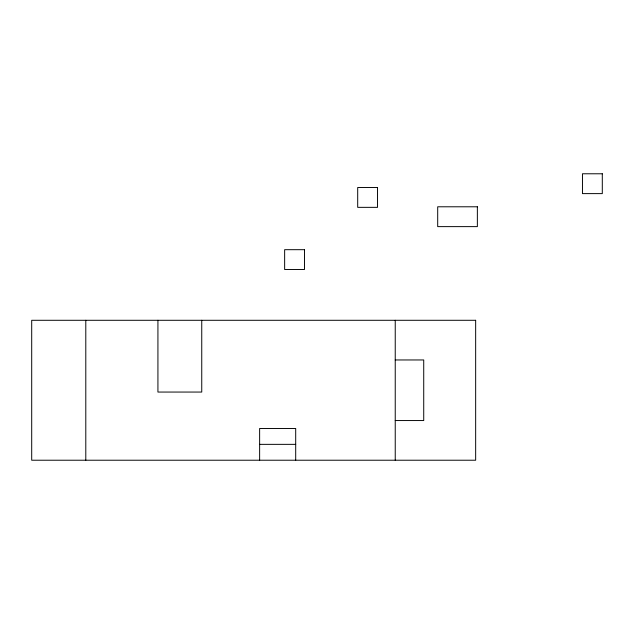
<?xml version="1.0" encoding="UTF-8"?>
<svg xmlns="http://www.w3.org/2000/svg" width="634" height="634" viewBox="0 0 634 634"><rect width="100%" height="100%" fill="white"/><g stroke="black" fill="none" stroke-linecap="round" stroke-linejoin="round"><path stroke-width="0.95" d="M395.236 359.961L423.726 359.961L423.726 420.548L395.236 420.548M259.631 444.355L295.698 444.355M395.236 320.289L395.236 460.221M295.698 460.221L295.698 428.481L259.631 428.481L259.631 460.221M201.747 320.289L201.747 392.058L157.929 392.058L157.929 320.289M85.796 320.289L85.796 460.221M602.3 173.779L582.464 173.779L582.464 193.616L602.3 193.616L602.3 173.779M377.531 187.513L357.695 187.513L357.695 207.35L377.531 207.35L377.531 187.513M477.362 206.787L437.698 206.787L437.698 226.623L477.362 226.623L477.362 206.787M304.478 249.685L284.642 249.685L284.642 269.521L304.478 269.521L304.478 249.685M475.659 320.289L31.7 320.289L31.7 460.221L475.659 460.221L475.659 320.289"/></g></svg>
